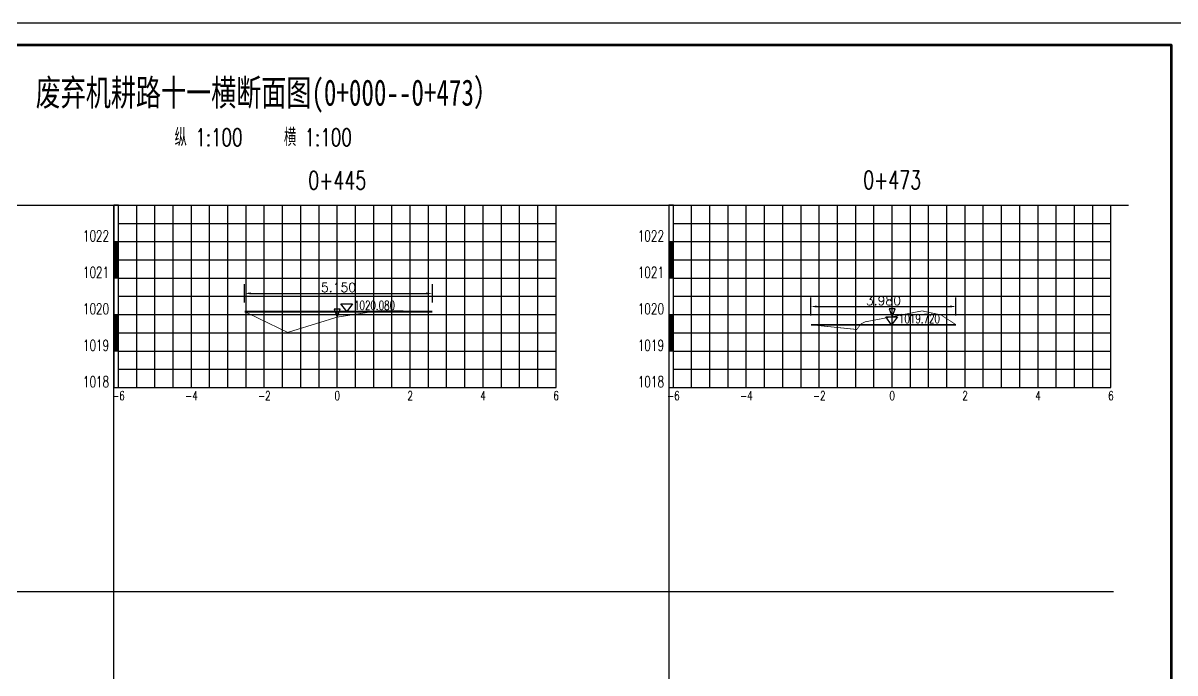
# Model space of a CAD drawing. Extents: x 695776 to 1250176, y 4443437 to 9025597.
# Drawn here: x 1171080 to 1202670, y 4500660 to 4518480 of the extents above; entities that cross this region are included whole.
import ezdxf
from ezdxf.enums import TextEntityAlignment as Align

# ---------------------------------------------------------------- set-up
doc = ezdxf.new("R2010")
doc.units = 0
doc.header["$LTSCALE"] = 0.5
doc.header["$PDSIZE"] = 0.2
doc.linetypes.add('ACAD_ISO07W100', pattern=[3.5, 0.5, -3])
doc.linetypes.add('CENTER2', pattern=[28.575, 19.05, -3.175, 3.175, -3.175])
doc.layers.get('0').update_dxf_attribs({"linetype": 'CONTINUOUS'})
doc.layers.get('Defpoints').update_dxf_attribs({"linetype": 'CONTINUOUS'})
for name, color, linetype in [('KEDU', 7, 'CONTINUOUS'), ('MIGE', 4, 'ACAD_ISO07W100'), ('MIGE1', 11, 'CONTINUOUS'), ('SANJIAO', 212, 'CONTINUOUS'), ('SHEJI', 1, 'CONTINUOUS'), ('YUANSHI', 2, 'CONTINUOUS'), ('YUANSHI1', 73, 'CONTINUOUS'), ('ZHOUXIAN', 20, 'CENTER2'), ('图框', 7, 'CONTINUOUS'), ('辅助线', 3, 'CONTINUOUS')]:
    doc.layers.add(name, color=color, linetype=linetype)
doc.styles.get("Standard").update_dxf_attribs({"font": 'rs.shx', "bigfont": 'hztxt.shx'})
doc.styles.add('仿宋', font='仿宋_GB2312.ttf', dxfattribs={"width": 0.7})
doc.dimstyles.get("Standard").update_dxf_attribs({"dimtxt": 0.18, "dimasz": 0.18, "dimexe": 0.18, "dimexo": 0.0625, "dimgap": 0.09, "dimtad": 0, "dimtih": 1, "dimtoh": 1, "dimdec": 4, "dimzin": 0, "dimdsep": 46, "dimtxsty": 'Standard', "dimcen": 0.09, "dimadec": 0, "dimazin": 0, "dimtfac": 1, "dimtdec": 4, "dimtofl": 0, "dimtmove": 0, "dimatfit": 3, "dimfxl": 0, "dimtolj": 1, "dimtzin": 0, "dimarcsym": 0})

# ---------------------------------------------------------------- blocks, each defined once
blk = doc.blocks.new('zhunghao')
blk.add_lwpolyline([(0, 0), (0.33, 0.86), (-0.33, 0.86), (0, 0)])
blk = doc.blocks.new('ele_sym08')
blk.add_line((0, 0), (5.6, 0))
blk.add_lwpolyline([(0.9, 0), (0.25, 0.86), (1.55, 0.86), (0.9, 0)])
at = {"width": 0.7}
blk.add_attdef('ELEVAT', (1.7, 0.18), '', height=1, dxfattribs=at)
blk = doc.blocks.new('*D861')
at = {"color": 0, "lineweight": -2}
for p, q in [((1177157, 4510818), (1177157, 4511318)), ((1182307, 4510818), (1182307, 4511318)), ((1177319, 4511068), (1182144, 4511068))]:
    blk.add_line(p, q, dxfattribs=at)
at = {"color": 0}
for points in [[(1177319, 4511095), (1177319, 4511041), (1177157, 4511068)], [(1182144, 4511095), (1182144, 4511041), (1182307, 4511068)]]:
    blk.add_solid(points, dxfattribs=at)
at = {"layer": 'Defpoints', "color": 0}
for p in [(1182307, 4511068), (1177157, 4510568), (1182307, 4510568)]:
    blk.add_point(p, dxfattribs=at)
at = {"color": 0, "insert": (1179732, 4511230), "char_height": 250, "attachment_point": 5}
blk.add_mtext('\\A1;5.150', dxfattribs=at)
blk = doc.blocks.new('bc1_100')
blk.add_lwpolyline([(0.064, 1), (-0.063, 1), (-0.063, 0), (0.064, 0)], close=True)
at = {"width": 0.7}
blk.add_attdef('BC', text='', height=0.3, dxfattribs=at).set_placement((-0.193, 0.007), align=Align.RIGHT)
blk = doc.blocks.new('bc0_100')
for p, q in [((-0.063, 1), (-0.063, 0)), ((0.063, 0), (0.063, 1))]:
    blk.add_line(p, q)
at = {"const_width": 0.126}
blk.add_lwpolyline([(0, 1), (0, 0)], dxfattribs=at)
at = {"width": 0.7}
blk.add_attdef('BC', text='', height=0.3, dxfattribs=at).set_placement((-0.193, 0.007), align=Align.RIGHT)
blk = doc.blocks.new('*D862')
at = {"color": 0, "lineweight": -2}
for p, q in [((1192685, 4510458), (1192685, 4510958)), ((1196665, 4510458), (1196665, 4510958)), ((1192847, 4510708), (1196502, 4510708))]:
    blk.add_line(p, q, dxfattribs=at)
at = {"color": 0}
for points in [[(1192847, 4510735), (1192847, 4510681), (1192685, 4510708)], [(1196502, 4510735), (1196502, 4510681), (1196665, 4510708)]]:
    blk.add_solid(points, dxfattribs=at)
at = {"layer": 'Defpoints', "color": 0}
for p in [(1196665, 4510708), (1192685, 4510208), (1196665, 4510208)]:
    blk.add_point(p, dxfattribs=at)
at = {"color": 0, "insert": (1194675, 4510870), "char_height": 250, "attachment_point": 5}
blk.add_mtext('\\A1;3.980', dxfattribs=at)

msp = doc.modelspace()

# ---------------------------------------------------------------- linework, layer by layer
at = {"layer": 'MIGE', "linetype": 'Continuous'}
for p, q in [((1174196.7996, 4508487.6428), (1174196.7996, 4513487.6428)), ((1175196.7996, 4508487.6428), (1175196.7996, 4513487.6428)), ((1176196.7996, 4508487.6428), (1176196.7996, 4513487.6428)), ((1177196.7996, 4508487.6428), (1177196.7996, 4513487.6428)), ((1178196.7996, 4508487.6428), (1178196.7996, 4513487.6428)), ((1179196.7996, 4508487.6428), (1179196.7996, 4513487.6428)), ((1180196.7996, 4508487.6428), (1180196.7996, 4513487.6428)), ((1181196.7996, 4508487.6428), (1181196.7996, 4513487.6428)), ((1182196.7996, 4508487.6428), (1182196.7996, 4513487.6428)), ((1183196.7996, 4508487.6428), (1183196.7996, 4513487.6428)), ((1184196.7996, 4508487.6428), (1184196.7996, 4513487.6428)), ((1185196.7996, 4508487.6428), (1185196.7996, 4513487.6428)), ((1189414.8499, 4508487.6428), (1189414.8499, 4513487.6428)), ((1190414.8499, 4508487.6428), (1190414.8499, 4513487.6428)), ((1191414.8499, 4508487.6428), (1191414.8499, 4513487.6428)), ((1192414.8499, 4508487.6428), (1192414.8499, 4513487.6428)), ((1193414.8499, 4508487.6428), (1193414.8499, 4513487.6428)), ((1194414.8499, 4508487.6428), (1194414.8499, 4513487.6428)), ((1195414.8499, 4508487.6428), (1195414.8499, 4513487.6428)), ((1196414.8499, 4508487.6428), (1196414.8499, 4513487.6428)), ((1197414.8499, 4508487.6428), (1197414.8499, 4513487.6428)), ((1198414.8499, 4508487.6428), (1198414.8499, 4513487.6428)), ((1199414.8499, 4508487.6428), (1199414.8499, 4513487.6428)), ((1200414.8499, 4508487.6428), (1200414.8499, 4513487.6428)), ((1173696.7996, 4512987.6428), (1185696.7996, 4512987.6428)), ((1188914.8499, 4512987.6428), (1200914.8499, 4512987.6428)), ((1173696.7996, 4511987.6428), (1185696.7996, 4511987.6428)), ((1188914.8499, 4511987.6428), (1200914.8499, 4511987.6428)), ((1173696.7996, 4510987.6428), (1185696.7996, 4510987.6428)), ((1188914.8499, 4510987.6428), (1200914.8499, 4510987.6428)), ((1173696.7996, 4509987.6428), (1185696.7996, 4509987.6428)), ((1188914.8499, 4509987.6428), (1200914.8499, 4509987.6428)), ((1173696.7996, 4508987.6428), (1185696.7996, 4508987.6428)), ((1188914.8499, 4508987.6428), (1200914.8499, 4508987.6428))]:
    msp.add_line(p, q, dxfattribs=at)
at = {"layer": 'MIGE1'}
for p, q in [((1173696.7996, 4513487.6428), (1185696.7996, 4513487.6428)), ((1173696.7996, 4508487.6428), (1173696.7996, 4513487.6428)), ((1174696.7996, 4508487.6428), (1174696.7996, 4513487.6428)), ((1175696.7996, 4508487.6428), (1175696.7996, 4513487.6428)), ((1176696.7996, 4508487.6428), (1176696.7996, 4513487.6428)), ((1177696.7996, 4508487.6428), (1177696.7996, 4513487.6428)), ((1178696.7996, 4508487.6428), (1178696.7996, 4513487.6428)), ((1179696.7996, 4508487.6428), (1179696.7996, 4513487.6428)), ((1180696.7996, 4508487.6428), (1180696.7996, 4513487.6428)), ((1181696.7996, 4508487.6428), (1181696.7996, 4513487.6428)), ((1182696.7996, 4508487.6428), (1182696.7996, 4513487.6428)), ((1183696.7996, 4508487.6428), (1183696.7996, 4513487.6428)), ((1184696.7996, 4508487.6428), (1184696.7996, 4513487.6428)), ((1185696.7996, 4508487.6428), (1185696.7996, 4513487.6428)), ((1188914.8499, 4513487.6428), (1200914.8499, 4513487.6428)), ((1188914.8499, 4508487.6428), (1188914.8499, 4513487.6428)), ((1189914.8499, 4508487.6428), (1189914.8499, 4513487.6428)), ((1190914.8499, 4508487.6428), (1190914.8499, 4513487.6428)), ((1191914.8499, 4508487.6428), (1191914.8499, 4513487.6428)), ((1192914.8499, 4508487.6428), (1192914.8499, 4513487.6428)), ((1193914.8499, 4508487.6428), (1193914.8499, 4513487.6428)), ((1194914.8499, 4508487.6428), (1194914.8499, 4513487.6428)), ((1195914.8499, 4508487.6428), (1195914.8499, 4513487.6428)), ((1196914.8499, 4508487.6428), (1196914.8499, 4513487.6428)), ((1197914.8499, 4508487.6428), (1197914.8499, 4513487.6428)), ((1198914.8499, 4508487.6428), (1198914.8499, 4513487.6428)), ((1199914.8499, 4508487.6428), (1199914.8499, 4513487.6428)), ((1200914.8499, 4508487.6428), (1200914.8499, 4513487.6428)), ((1173696.7996, 4512487.6428), (1185696.7996, 4512487.6428)), ((1188914.8499, 4512487.6428), (1200914.8499, 4512487.6428)), ((1173696.7996, 4511487.6428), (1185696.7996, 4511487.6428)), ((1188914.8499, 4511487.6428), (1200914.8499, 4511487.6428)), ((1173696.7996, 4510487.6428), (1185696.7996, 4510487.6428)), ((1188914.8499, 4510487.6428), (1200914.8499, 4510487.6428)), ((1173696.7996, 4509487.6428), (1185696.7996, 4509487.6428)), ((1188914.8499, 4509487.6428), (1200914.8499, 4509487.6428)), ((1173696.7996, 4508487.6428), (1185696.7996, 4508487.6428)), ((1188914.8499, 4508487.6428), (1200914.8499, 4508487.6428))]:
    msp.add_line(p, q, dxfattribs=at)
at = {"layer": 'SHEJI', "const_width": 50}
for points in [[(1177156.7996, 4510567.6428), (1179696.7996, 4510567.6428), (1180671.7996, 4510567.6428), (1182306.7996, 4510567.6428)], [(1192684.8499, 4510207.6428), (1194040.1832, 4510207.6428), (1194914.8499, 4510207.6428), (1196664.8499, 4510207.6428)]]:
    msp.add_lwpolyline(points, dxfattribs=at)
at = {"layer": 'YUANSHI', "const_width": 20}
for points in [[(1180671.7996, 4510567.6428), (1180866.7996, 4510597.6428), (1181586.7996, 4510587.6428), (1182306.7996, 4510567.6428)], [(1194040.1832, 4510207.6428), (1194054.8499, 4510227.6428), (1194174.8499, 4510287.6428), (1194914.8499, 4510427.6428), (1195734.8499, 4510587.6428), (1196254.8499, 4510477.6428), (1196664.8499, 4510207.6428)]]:
    msp.add_lwpolyline(points, dxfattribs=at)
at = {"layer": 'YUANSHI1', "const_width": 20}
for points in [[(1177156.7996, 4510567.6428), (1178336.7996, 4509997.6428), (1179696.7996, 4510417.6428), (1180671.7996, 4510567.6428)], [(1192684.8499, 4510207.6428), (1193944.8499, 4510077.6428), (1194040.1832, 4510207.6428)]]:
    msp.add_lwpolyline(points, dxfattribs=at)
at = {"layer": 'ZHOUXIAN'}
for p, q in [((1179696.7996, 4509497.6428), (1179696.7996, 4511097.6428)), ((1194914.8499, 4509577.6428), (1194914.8499, 4511087.6428))]:
    msp.add_line(p, q, dxfattribs=at)
at = {"layer": '图框', "linetype": 'Continuous', "lineweight": -2, "flags": 128}
msp.add_lwpolyline([(1152764.2613, 4518480.464), (1152764.2613, 4482840.464), (1203164.2613, 4482840.464), (1203164.2613, 4518480.464), (1152764.2613, 4518480.464)], dxfattribs=at)
at = {"layer": '图框', "linetype": 'Continuous', "lineweight": 60, "flags": 128}
msp.add_lwpolyline([(1155764.2613, 4517880.464), (1202564.2613, 4517880.464), (1202564.2613, 4483440.464), (1155764.2613, 4483440.464), (1155764.2613, 4517880.464)], dxfattribs=at)
at = {"layer": '辅助线'}
for points in [[(1158530.1336, 4513487.6428), (1201395.6467, 4513487.6428)], [(1173570.6041, 4493105.0944), (1173570.6041, 4513487.6428)], [(1188788.6543, 4513487.6428), (1188788.6543, 4492810.2443)], [(1158530.1336, 4502891.3781), (1200985.4752, 4502891.3781)]]:
    msp.add_lwpolyline(points, dxfattribs=at)

# ---------------------------------------------------------------- block references
at = {"xscale": 250, "yscale": 250, "zscale": 250}
for p, values in [((1179731.7996, 4510567.6428), {'ELEVAT': '1020.080'}), ((1194674.8499, 4510207.6428), {'ELEVAT': '1019.720'})]:
    msp.add_blockref('ele_sym08', p, dxfattribs=at).add_auto_attribs(values)
at = {"layer": 'KEDU', "xscale": 1000, "yscale": 1000, "zscale": 1000}
for name, p, values in [('bc1_100', (1173633.5516, 4512487.6428), {'BC': '1022'}), ('bc1_100', (1188851.6019, 4512487.6428), {'BC': '1022'}), ('bc0_100', (1173633.5516, 4511487.6428), {'BC': '1021'}), ('bc0_100', (1188851.6019, 4511487.6428), {'BC': '1021'}), ('bc1_100', (1173633.5516, 4510487.6428), {'BC': '1020'}), ('bc1_100', (1188851.6019, 4510487.6428), {'BC': '1020'}), ('bc0_100', (1173633.5516, 4509487.6428), {'BC': '1019'}), ('bc0_100', (1188851.6019, 4509487.6428), {'BC': '1019'}), ('bc1_100', (1173633.5516, 4508487.6428), {'BC': '1018'}), ('bc1_100', (1188851.6019, 4508487.6428), {'BC': '1018'})]:
    msp.add_blockref(name, p, dxfattribs=at).add_auto_attribs(values)
at = {"layer": 'SANJIAO', "xscale": 250, "yscale": 250, "zscale": 250}
for p in [(1179696.7996, 4510417.6428), (1194914.8499, 4510427.6428)]:
    msp.add_blockref('zhunghao', p, dxfattribs=at)

# ---------------------------------------------------------------- texts
at = {"width": 0.7}
for s, p in [('0+445', (1179696.7996, 4513917.6428)), ('0+473', (1194914.8499, 4513927.6428))]:
    msp.add_text(s, height=500, dxfattribs=at).set_placement(p, align=Align.CENTER)
at = {"layer": 'KEDU', "width": 0.7}
for s, p in [('-6', (1173696.7996, 4508137.6428)), ('-4', (1175696.7996, 4508137.6428)), ('-2', (1177696.7996, 4508137.6428)), ('0', (1179696.7996, 4508137.6428)), ('0', (1179696.7996, 4508137.6428)), ('2', (1181696.7996, 4508137.6428)), ('4', (1183696.7996, 4508137.6428)), ('6', (1185696.7996, 4508137.6428)), ('-6', (1188914.8499, 4508137.6428)), ('-4', (1190914.8499, 4508137.6428)), ('-2', (1192914.8499, 4508137.6428)), ('0', (1194914.8499, 4508137.6428)), ('0', (1194914.8499, 4508137.6428)), ('2', (1196914.8499, 4508137.6428)), ('4', (1198914.8499, 4508137.6428)), ('6', (1200914.8499, 4508137.6428))]:
    msp.add_text(s, height=250, dxfattribs=at).set_placement(p, align=Align.CENTER)
at = {"layer": '图框', "style": '仿宋', "width": 0.7}
msp.add_text('废弃机耕路十一横断面图(0+000--0+473）', height=720, dxfattribs=at).set_placement((1177779.2339, 4516214.6898), align=Align.CENTER)
at = {"layer": '图框', "width": 0.7}
for p in [(1177665.9254, 4515105.5239), (1177665.928, 4515105.5244)]:
    msp.add_text('纵 1:100    横 1:100', height=480, dxfattribs=at).set_placement(p, align=Align.CENTER)

# ---------------------------------------------------------------- dimensions: what is measured, and where the dimension line sits
for base, p1, p2, picture, middle in [((1182306.7996, 4511067.6428), (1177156.7996, 4510567.6428), (1182306.7996, 4510567.6428), '*D861', (1179731.7996, 4511230.1428)), ((1196664.8499, 4510707.6428), (1192684.8499, 4510207.6428), (1196664.8499, 4510207.6428), '*D862', (1194674.8499, 4510870.1428))]:
    dim = msp.add_linear_dim(base=base, p1=p1, p2=p2, dimstyle='Standard', override={"dimtxt": 250, "dimasz": 162.5, "dimexe": 250, "dimexo": 250, "dimgap": 37.5, "dimtad": 1, "dimtih": 0, "dimtoh": 0, "dimdec": 3, "dimlfac": 0.001})
    dim.commit()
    dim.dimension.update_dxf_attribs({"geometry": picture, "text_midpoint": middle})

doc.saveas('drawing.dxf')
